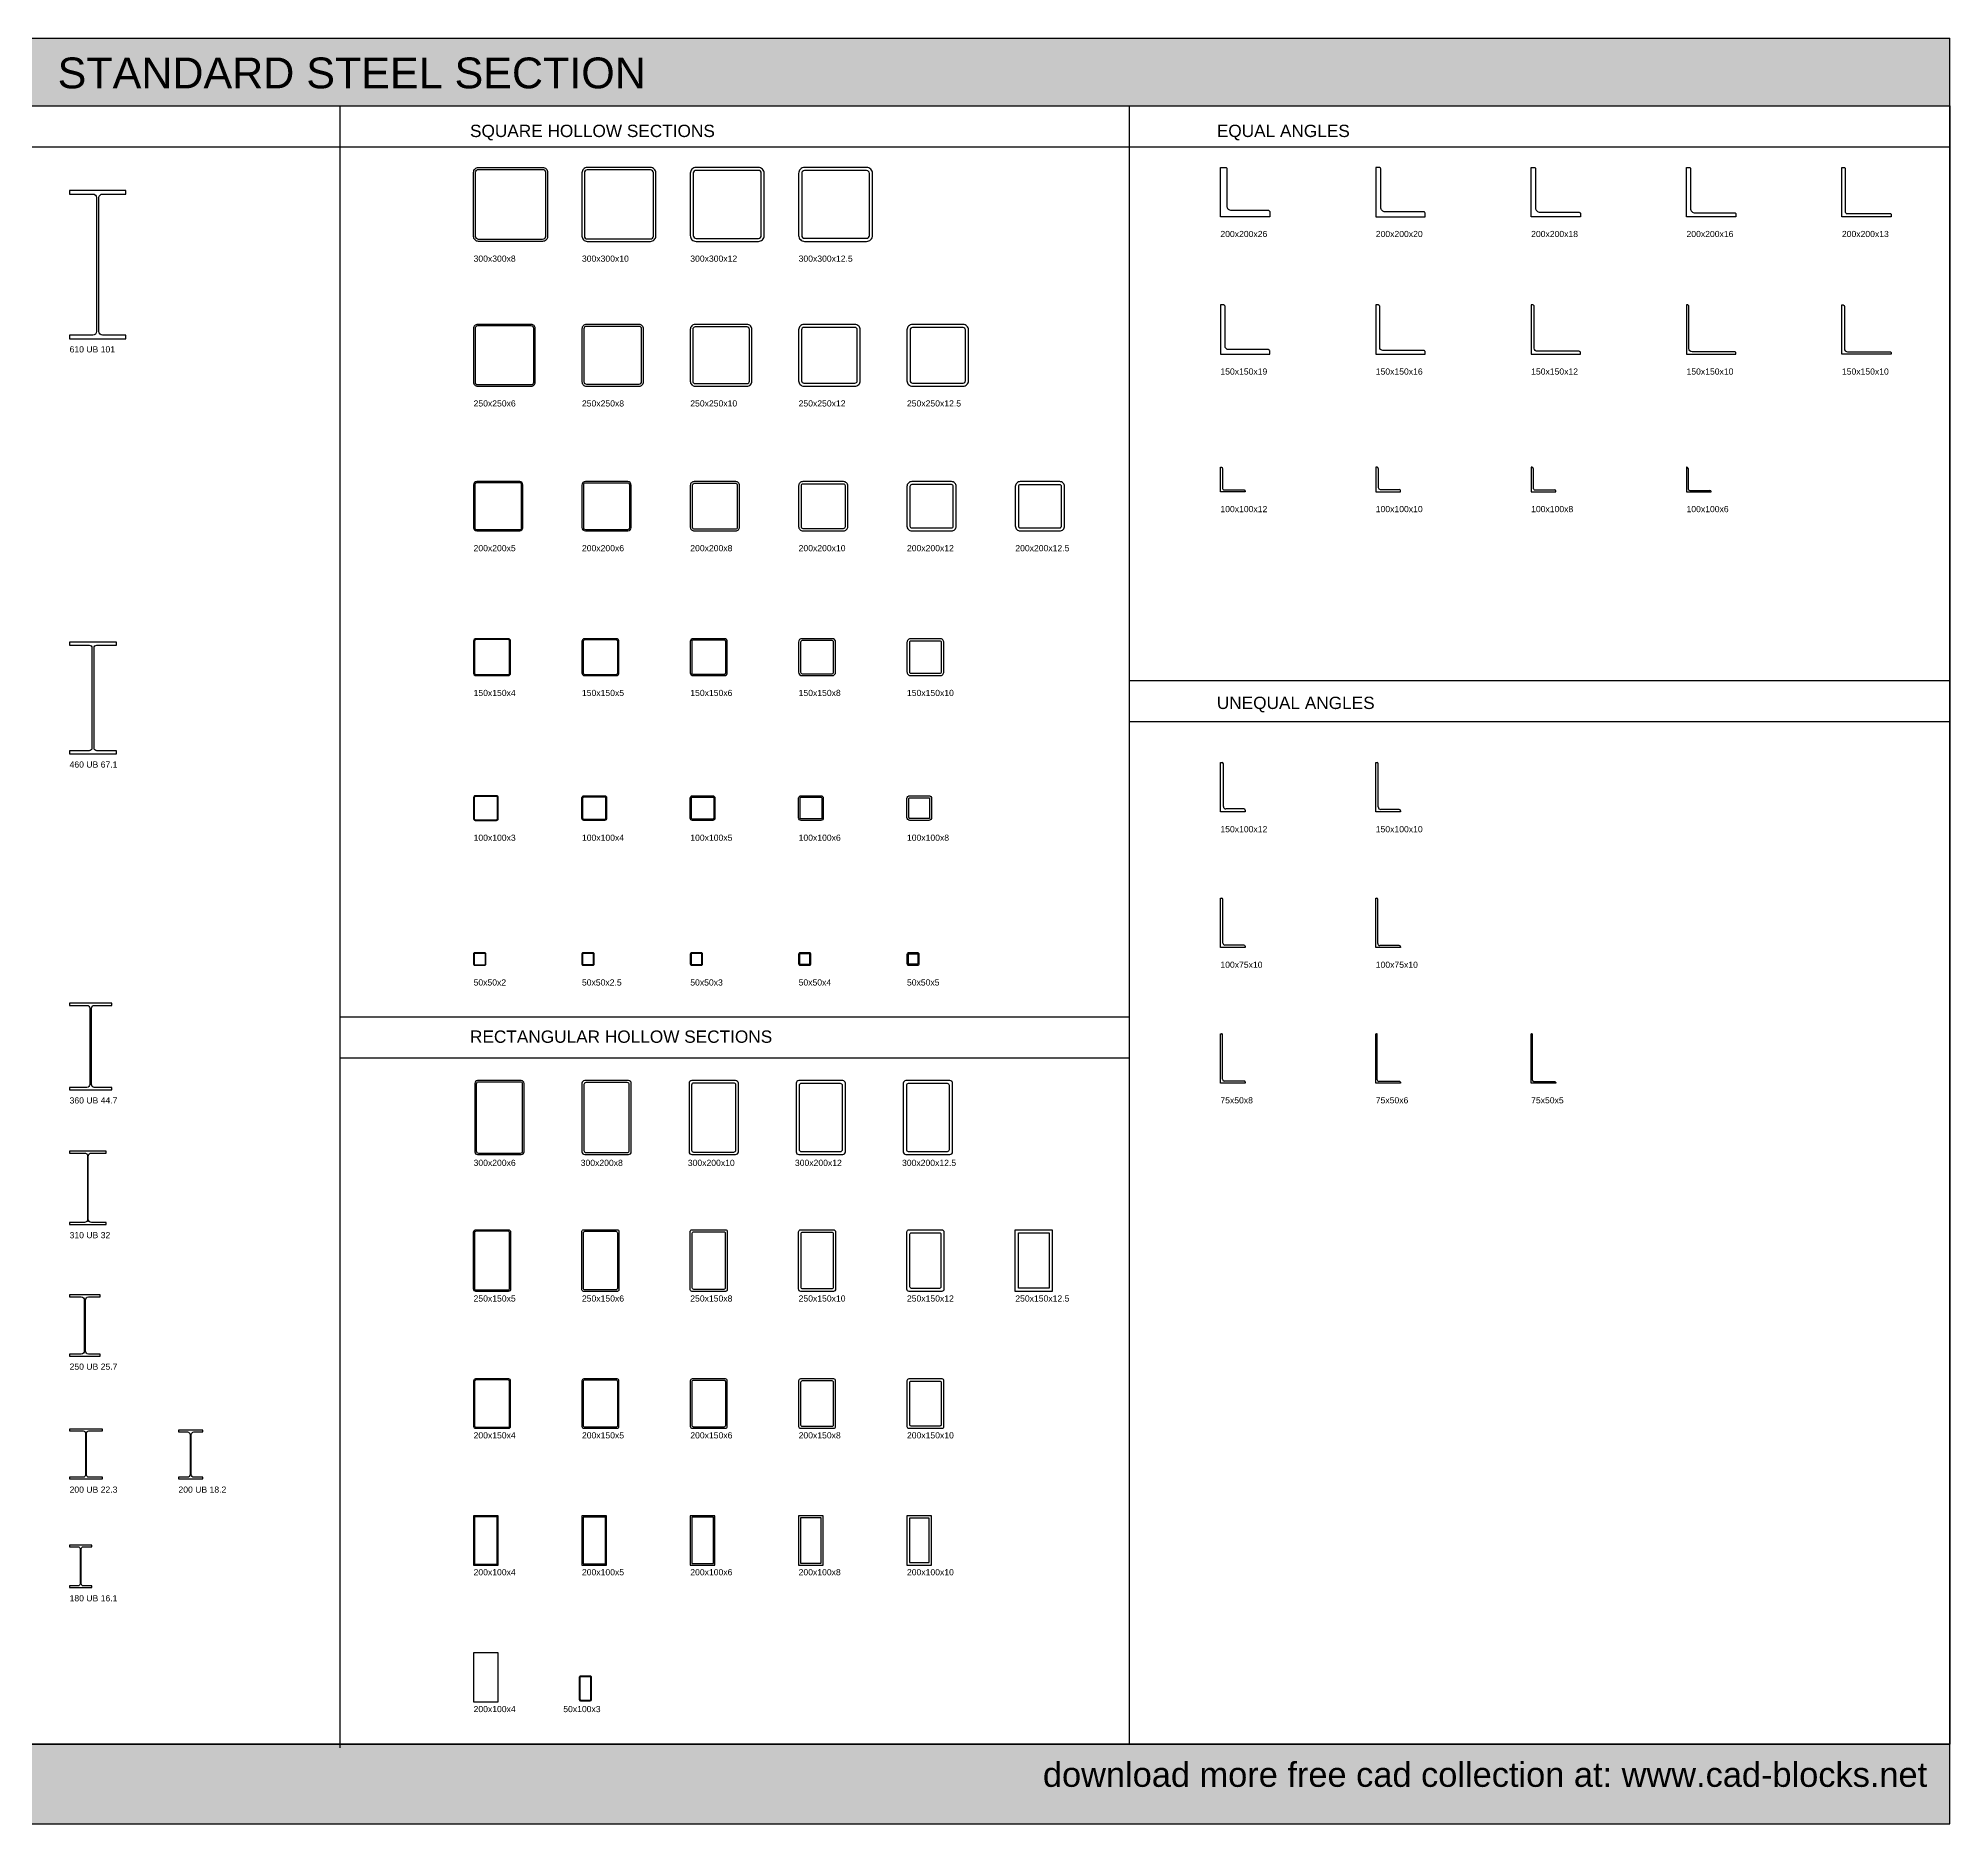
# Model space of a CAD drawing. Header units: millimetres. Extents: x 19846 to 33488, y 10918 to 18163.
# Drawn here: x 25731 to 33488, y 10918 to 18163 of the extents above; entities that cross this region are included whole.
import ezdxf

# ---------------------------------------------------------------- set-up
doc = ezdxf.new("R2010")
doc.units = ezdxf.units.MM
doc.layers.add('www.cad-blocks.net', color=7, linetype='Continuous')
doc.styles.add('ISOCP', font='isocp.shx')
doc.styles.get("Standard").update_dxf_attribs({"font": 'arial.ttf'})

# ---------------------------------------------------------------- blocks, each defined once
blk = doc.blocks.new('FORMAT')
at = {"layer": 'www.cad-blocks.net', "true_color": 0x546d8e}
h = blk.add_hatch(color=155, dxfattribs=at)
h.set_gradient(color1=(68, 68, 68), color2=(84, 109, 142), tint=1)
h.paths.add_polyline_path([(20939.5, 18163), (20939.5, 17888.6), (33487.9, 17888.6), (33487.9, 18163)])
h = blk.add_hatch(color=155, dxfattribs=at)
h.set_gradient(color1=(68, 68, 68), color2=(84, 109, 142), tint=1)
h.paths.add_polyline_path([(20939.5, 11241.5), (20939.5, 10918.4), (33487.9, 10918.4), (33487.9, 11241.5)])
at = {"layer": 'www.cad-blocks.net', "color": 155, "true_color": 0x546d8e}
for p, q in [((20939.5, 18163), (33487.9, 18163)), ((33487.9, 10918.4), (33487.9, 18163)), ((20939.5, 17888.6), (33487.9, 17888.6)), ((20939.5, 17888.6), (33487.9, 17888.6)), ((26955.4, 17888.6), (26955.4, 11226.5)), ((30157.9, 17888.6), (30157.9, 11241.5)), ((33487.9, 17721.6), (20939.5, 17721.6)), ((33487.9, 15556.2), (30157.9, 15556.2)), ((33487.9, 15389.2), (30157.9, 15389.2)), ((26955.4, 14192.3), (30157.9, 14192.3)), ((30157.9, 14025.3), (26955.4, 14025.3)), ((20939.5, 11241.5), (33487.9, 11241.5)), ((20939.5, 11241.5), (33487.9, 11241.5)), ((20939.5, 10918.4), (33487.9, 10918.4))]:
    blk.add_line(p, q, dxfattribs=at)
blk.add_lwpolyline([(20939.5, 17888.6), (33487.9, 17888.6), (33487.9, 11241.5), (20939.5, 11241.5)], close=True, dxfattribs=at)
at = {"layer": 'www.cad-blocks.net', "attachment_point": 1}
for s, width, insert, char_height in [('{\\C255;\\c16777215;STANDARD STEEL SECTION}', 30676.089, (25810.2, 18084.8), 125), ('{\\C255;\\c16777215;download more free cad collection at: www.cad-blocks.net}', 45138.163, (29808.1, 11168.1), 99.816)]:
    blk.add_mtext_dynamic_manual_height_columns(s, width=width, gutter_width=12.5, heights=[0], dxfattribs=dict(at, insert=insert, char_height=char_height))
at = {"layer": 'www.cad-blocks.net', "color": 155, "true_color": 0x546d8e, "char_height": 50, "attachment_point": 1, "style": 'ISOCP'}
for s, insert in [('{\\fArial|b0|i0|c0|p34;SQUARE HOLLOW SECTIONS}', (27483.5, 17812.1)), ('{\\fArial|b0|i0|c0|p34;EQUAL ANGLES}', (30513.8, 17812.1)), ('{\\fArial|b0|i0|c0|p34;UNEQUAL ANGLES}', (30513.8, 15491.4)), ('{\\fArial|b0|i0|c0|p34;RECTANGULAR HOLLOW SECTIONS}', (27483.5, 14137.1))]:
    blk.add_mtext(s, dxfattribs=dict(at, insert=insert))

msp = doc.modelspace()

# ---------------------------------------------------------------- linework, layer by layer
for p, q in [((31163.8, 16422.6), (31158.8, 16422.6)), ((31158.8, 16422.6), (31158.8, 16322.6)), ((31168.8, 16417.6), (31168.8, 16340.6)), ((31792.2, 16422.6), (31789.2, 16422.6)), ((31789.2, 16422.6), (31789.2, 16322.6)), ((31797.2, 16417.6), (31797.2, 16338.6)), ((32420.7, 16422.6), (32419.7, 16422.6)), ((32419.7, 16422.6), (32419.7, 16322.6)), ((32425.7, 16417.6), (32425.7, 16336.6)), ((31158.8, 16322.6), (31258.8, 16322.6)), ((31176.8, 16332.6), (31253.8, 16332.6)), ((31258.8, 16322.6), (31258.8, 16327.6)), ((31789.2, 16322.6), (31889.2, 16322.6)), ((31805.2, 16330.6), (31884.2, 16330.6)), ((31889.2, 16322.6), (31889.2, 16325.6)), ((32419.7, 16322.6), (32519.7, 16322.6)), ((32433.7, 16328.6), (32514.7, 16328.6)), ((32519.7, 16322.6), (32519.7, 16323.6)), ((30528.3, 15023.9), (30528.3, 15223.9)), ((30528.3, 15223.9), (30535.3, 15223.9)), ((30540.3, 15045.9), (30540.3, 15218.9)), ((31158.8, 15023.9), (31158.8, 15223.9)), ((31158.8, 15223.9), (31163.8, 15223.9)), ((31168.8, 15043.9), (31168.8, 15218.9)), ((30628.3, 15023.9), (30528.3, 15023.9)), ((30623.3, 15035.9), (30550.3, 15035.9)), ((30628.3, 15030.9), (30628.3, 15023.9)), ((31258.8, 15023.9), (31158.8, 15023.9)), ((31253.8, 15033.9), (31178.8, 15033.9)), ((31258.8, 15028.9), (31258.8, 15023.9)), ((30528.3, 14473.9), (30528.3, 14673.9)), ((30528.3, 14673.9), (30533.3, 14673.9)), ((30538.3, 14491.9), (30538.3, 14668.9)), ((31158.8, 14473.9), (31158.8, 14673.9)), ((31158.8, 14673.9), (31161.8, 14673.9)), ((31166.8, 14489.9), (31166.8, 14668.9)), ((30628.3, 14473.9), (30528.3, 14473.9)), ((30623.3, 14483.9), (30546.3, 14483.9)), ((30628.3, 14478.9), (30628.3, 14473.9)), ((31258.8, 14473.9), (31158.8, 14473.9)), ((31253.8, 14481.9), (31174.8, 14481.9)), ((31258.8, 14476.9), (31258.8, 14473.9)), ((30528.3, 13923.9), (30528.3, 14123.9)), ((30528.3, 14123.9), (30533.3, 14123.9)), ((30536.3, 13938.9), (30536.3, 14120.9)), ((31158.8, 13923.9), (31158.8, 14123.9)), ((31158.8, 14123.9), (31161.8, 14123.9)), ((31164.8, 13936.9), (31164.8, 14120.9)), ((31789.2, 13923.9), (31789.2, 14123.9)), ((31789.2, 14123.9), (31791.2, 14123.9)), ((31794.2, 13935.9), (31794.2, 14120.9)), ((30628.3, 13923.9), (30528.3, 13923.9)), ((30625.3, 13931.9), (30543.3, 13931.9)), ((30628.3, 13928.9), (30628.3, 13923.9)), ((31258.8, 13923.9), (31158.8, 13923.9)), ((31255.8, 13929.9), (31171.8, 13929.9)), ((31258.8, 13926.9), (31258.8, 13923.9)), ((31889.2, 13923.9), (31789.2, 13923.9)), ((31886.2, 13928.9), (31801.2, 13928.9)), ((31889.2, 13925.9), (31889.2, 13923.9))]:
    msp.add_line(p, q)
for points in [[(27517.8, 17638.8), (27778.2, 17638.8, -0.414214), (27798, 17619), (27798, 17358.6, -0.414214), (27778.2, 17338.8), (27517.8, 17338.8, -0.414214), (27498, 17358.6), (27498, 17619, -0.414214)], [(27517.8, 17630.8), (27778.2, 17630.8, -0.414214), (27790, 17619), (27790, 17358.6, -0.414214), (27778.2, 17346.8), (27517.8, 17346.8, -0.414214), (27506, 17358.6), (27506, 17619, -0.414214)], [(27959.4, 17338.8), (28216, 17338.8, 0.414214), (28237.7, 17360.5), (28237.7, 17617.1, 0.414214), (28216, 17638.8), (27959.4, 17638.8, 0.414214), (27937.7, 17617.1), (27937.7, 17360.5, 0.414214)], [(27959.4, 17348.8), (28216, 17348.8, 0.414214), (28227.7, 17360.5), (28227.7, 17617.1, 0.414214), (28216, 17628.8), (27959.4, 17628.8, 0.414214), (27947.7, 17617.1), (27947.7, 17360.5, 0.414214)], [(28400.9, 17338.8), (28653.7, 17338.8, 0.414214), (28677.3, 17362.4), (28677.3, 17615.2, 0.414214), (28653.7, 17638.8), (28400.9, 17638.8, 0.414214), (28377.3, 17615.2), (28377.3, 17362.4, 0.414214)], [(28400.9, 17350.8), (28653.7, 17350.8, 0.414214), (28665.3, 17362.4), (28665.3, 17615.2, 0.414214), (28653.7, 17626.8), (28400.9, 17626.8, 0.414214), (28389.3, 17615.2), (28389.3, 17362.4, 0.414214)], [(28841, 17338.8), (29092.8, 17338.8, 0.414214), (29116.9, 17362.9), (29116.9, 17614.7, 0.414214), (29092.8, 17638.8), (28841, 17638.8, 0.414214), (28816.9, 17614.7), (28816.9, 17362.9, 0.414214)], [(28841, 17351.3), (29092.8, 17351.3, 0.414214), (29104.4, 17362.9), (29104.4, 17614.7, 0.414214), (29092.8, 17626.3), (28841, 17626.3, 0.414214), (28829.4, 17614.7), (28829.4, 17362.9, 0.414214)], [(31358.8, 17453.8, 0.414214), (31353.8, 17458.8), (31196.8, 17458.8, -0.414214), (31178.8, 17476.8), (31178.8, 17633.8, 0.414214), (31173.8, 17638.8), (31158.8, 17638.8), (31158.8, 17438.8), (31358.8, 17438.8)], [(31825.2, 17456.8), (31984.2, 17456.8, -0.414214), (31989.2, 17451.8), (31989.2, 17438.8), (31789.2, 17438.8), (31789.2, 17638.8), (31802.2, 17638.8, -0.414214), (31807.2, 17633.8), (31807.2, 17474.8, 0.414214)], [(32619.7, 17449.8), (32619.7, 17438.8), (32419.7, 17438.8), (32419.7, 17638.8), (32430.7, 17638.8, -0.414214), (32435.7, 17633.8), (32435.7, 17472.8, 0.414214), (32453.7, 17454.8), (32614.7, 17454.8, -0.414214)], [(33245.2, 17451.8, -0.414214), (33250.2, 17446.8), (33250.2, 17438.8), (33050.2, 17438.8), (33050.2, 17638.8), (33058.2, 17638.8, -0.414214), (33063.2, 17633.8), (33063.2, 17459.8, 0.414214), (33071.2, 17451.8)], [(30728.3, 16894.7, 0.414214), (30723.3, 16899.7), (30560.3, 16899.7, -0.414214), (30547.3, 16912.7), (30547.3, 17075.7, 0.414214), (30542.3, 17080.7), (30528.3, 17080.7), (30528.3, 16880.7), (30728.3, 16880.7)], [(31358.8, 16891.7, 0.414214), (31353.8, 16896.7), (31187.8, 16896.7, -0.414214), (31174.8, 16909.7), (31174.8, 17075.7, 0.414214), (31169.8, 17080.7), (31158.8, 17080.7), (31158.8, 16880.7), (31358.8, 16880.7)], [(31989.2, 16887.7, 0.414214), (31984.2, 16892.7), (31814.2, 16892.7, -0.414214), (31801.2, 16905.7), (31801.2, 17075.7, 0.414214), (31796.2, 17080.7), (31789.2, 17080.7), (31789.2, 16880.7), (31989.2, 16880.7)], [(32419.7, 17080.7), (32419.7, 16880.7), (32619.7, 16880.7), (32619.7, 16885.7, 0.414214), (32614.7, 16890.7), (32442.7, 16890.7, -0.414214), (32429.7, 16903.7), (32429.7, 17075.7, 0.414214), (32424.7, 17080.7)], [(33250.2, 16885.7), (33250.2, 16880.7), (33050.2, 16880.7), (33050.2, 17080.7), (33055.2, 17080.7, -0.414214), (33060.2, 17075.7), (33060.2, 16903.7, 0.414214), (33073.2, 16890.7), (33245.2, 16890.7, -0.414214)], [(27513.9, 16751.5), (27732.1, 16751.5, 0.414214), (27748, 16767.4), (27748, 16985.6, 0.414214), (27732.1, 17001.5), (27513.9, 17001.5, 0.414214), (27498, 16985.6), (27498, 16767.4, 0.414214)], [(27513.9, 16757.5), (27732.1, 16757.5, 0.414214), (27742, 16767.4), (27742, 16985.6, 0.414214), (27732.1, 16995.5), (27513.9, 16995.5, 0.414214), (27504, 16985.6), (27504, 16767.4, 0.414214)], [(27955.5, 16751.5), (28169.9, 16751.5, 0.414214), (28187.7, 16769.3), (28187.7, 16983.7, 0.414214), (28169.9, 17001.5), (27955.5, 17001.5, 0.414214), (27937.7, 16983.7), (27937.7, 16769.3, 0.414214)], [(27955.5, 16759.5), (28169.9, 16759.5, 0.414214), (28179.7, 16769.3), (28179.7, 16983.7, 0.414214), (28169.9, 16993.5), (27955.5, 16993.5, 0.414214), (27945.7, 16983.7), (27945.7, 16769.3, 0.414214)], [(28397, 16751.5), (28607.6, 16751.5, 0.414214), (28627.3, 16771.2), (28627.3, 16981.8, 0.414214), (28607.6, 17001.5), (28397, 17001.5, 0.414214), (28377.3, 16981.8), (28377.3, 16771.2, 0.414214)], [(28397, 16761.5), (28607.6, 16761.5, 0.414214), (28617.3, 16771.2), (28617.3, 16981.8, 0.414214), (28607.6, 16991.5), (28397, 16991.5, 0.414214), (28387.3, 16981.8), (28387.3, 16771.2, 0.414214)], [(28838.5, 16751.5), (29045.4, 16751.5, 0.414214), (29066.9, 16773), (29066.9, 16979.9, 0.414214), (29045.4, 17001.5), (28838.5, 17001.5, 0.414214), (28816.9, 16979.9), (28816.9, 16773, 0.414214)], [(28838.5, 16763.5), (29045.4, 16763.5, 0.414214), (29054.9, 16773), (29054.9, 16979.9, 0.414214), (29045.4, 16989.5), (28838.5, 16989.5, 0.414214), (28828.9, 16979.9), (28828.9, 16773, 0.414214)], [(29278.6, 16751.5), (29484.5, 16751.5, 0.414214), (29506.5, 16773.5), (29506.5, 16979.5, 0.414214), (29484.5, 17001.5), (29278.6, 17001.5, 0.414214), (29256.5, 16979.5), (29256.5, 16773.5, 0.414214)], [(29278.6, 16764), (29484.5, 16764, 0.414214), (29494, 16773.5), (29494, 16979.5, 0.414214), (29484.5, 16989), (29278.6, 16989, 0.414214), (29269, 16979.5), (29269, 16773.5, 0.414214)], [(30528.3, 16422.6), (30531.3, 16422.6, -0.414214), (30536.3, 16417.6), (30536.3, 16338.6, 0.414214), (30544.3, 16330.6), (30623.3, 16330.6, -0.414214), (30628.3, 16325.6), (30628.3, 16322.6), (30528.3, 16322.6)], [(27511, 16164.1), (27685.1, 16164.1, 0.414214), (27698, 16177.1), (27698, 16351.2, 0.414214), (27685.1, 16364.1), (27511, 16364.1, 0.414214), (27498, 16351.2), (27498, 16177.1, 0.414214)], [(27511, 16169.1), (27685.1, 16169.1, 0.414214), (27693, 16177.1), (27693, 16351.2, 0.414214), (27685.1, 16359.1), (27511, 16359.1, 0.414214), (27503, 16351.2), (27503, 16177.1, 0.414214)], [(27951.5, 16164.1), (28123.8, 16164.1, 0.414214), (28137.7, 16178), (28137.7, 16350.2, 0.414214), (28123.8, 16364.1), (27951.5, 16364.1, 0.414214), (27937.7, 16350.2), (27937.7, 16178, 0.414214)], [(27951.5, 16170.1), (28123.8, 16170.1, 0.414214), (28131.7, 16178), (28131.7, 16350.2, 0.414214), (28123.8, 16358.1), (27951.5, 16358.1, 0.414214), (27943.7, 16350.2), (27943.7, 16178, 0.414214)], [(28393, 16164.1), (28561.5, 16164.1, 0.414214), (28577.3, 16179.9), (28577.3, 16348.4, 0.414214), (28561.5, 16364.1), (28393, 16364.1, 0.414214), (28377.3, 16348.4), (28377.3, 16179.9, 0.414214)], [(28393, 16172.1), (28561.5, 16172.1, 0.414214), (28569.3, 16179.9), (28569.3, 16348.4, 0.414214), (28561.5, 16356.1), (28393, 16356.1, 0.414214), (28385.3, 16348.4), (28385.3, 16179.9, 0.414214)], [(28834.6, 16164.1), (28999.3, 16164.1, 0.414214), (29016.9, 16181.8), (29016.9, 16346.5, 0.414214), (28999.3, 16364.1), (28834.6, 16364.1, 0.414214), (28816.9, 16346.5), (28816.9, 16181.8, 0.414214)], [(28834.6, 16174.1), (28999.3, 16174.1, 0.414214), (29006.9, 16181.8), (29006.9, 16346.5, 0.414214), (28999.3, 16354.1), (28834.6, 16354.1, 0.414214), (28826.9, 16346.5), (28826.9, 16181.8, 0.414214)], [(29276, 16164.1), (29437, 16164.1, 0.414214), (29456.5, 16183.6), (29456.5, 16344.6, 0.414214), (29437, 16364.1), (29276, 16364.1, 0.414214), (29256.5, 16344.6), (29256.5, 16183.6, 0.414214)], [(29276, 16176.1), (29437, 16176.1, 0.414214), (29444.5, 16183.6), (29444.5, 16344.6, 0.414214), (29437, 16352.1), (29276, 16352.1, 0.414214), (29268.5, 16344.6), (29268.5, 16183.6, 0.414214)], [(29716.1, 16164.1), (29876.2, 16164.1, 0.414214), (29896.2, 16184.1), (29896.2, 16344.2, 0.414214), (29876.2, 16364.1), (29716.1, 16364.1, 0.414214), (29696.2, 16344.2), (29696.2, 16184.1, 0.414214)], [(29716.1, 16176.6), (29876.2, 16176.6, 0.414214), (29883.7, 16184.1), (29883.7, 16344.2, 0.414214), (29876.2, 16351.6), (29716.1, 16351.6, 0.414214), (29708.7, 16344.2), (29708.7, 16184.1, 0.414214)], [(27508, 15576.8), (27638.1, 15576.8, 0.414214), (27648, 15586.7), (27648, 15716.8, 0.414214), (27638.1, 15726.8), (27508, 15726.8, 0.414214), (27498, 15716.8), (27498, 15586.7, 0.414214)], [(27508, 15580.8), (27638.1, 15580.8, 0.414214), (27644, 15586.7), (27644, 15716.8, 0.414214), (27638.1, 15722.8), (27508, 15722.8, 0.414214), (27502, 15716.8), (27502, 15586.7, 0.414214)], [(27948.5, 15576.8), (28076.8, 15576.8, 0.414214), (28087.7, 15587.7), (28087.7, 15715.9, 0.414214), (28076.8, 15726.8), (27948.5, 15726.8, 0.414214), (27937.7, 15715.9), (27937.7, 15587.7, 0.414214)], [(27948.5, 15581.8), (28076.8, 15581.8, 0.414214), (28082.7, 15587.7), (28082.7, 15715.9, 0.414214), (28076.8, 15721.8), (27948.5, 15721.8, 0.414214), (27942.7, 15715.9), (27942.7, 15587.7, 0.414214)], [(28389.1, 15576.8), (28515.4, 15576.8, 0.414214), (28527.3, 15588.6), (28527.3, 15714.9, 0.414214), (28515.4, 15726.8), (28389.1, 15726.8, 0.414214), (28377.3, 15714.9), (28377.3, 15588.6, 0.414214)], [(28389.1, 15582.8), (28515.4, 15582.8, 0.414214), (28521.3, 15588.6), (28521.3, 15714.9, 0.414214), (28515.4, 15720.8), (28389.1, 15720.8, 0.414214), (28383.3, 15714.9), (28383.3, 15588.6, 0.414214)], [(28830.6, 15576.8), (28953.2, 15576.8, 0.414214), (28966.9, 15590.5), (28966.9, 15713.1, 0.414214), (28953.2, 15726.8), (28830.6, 15726.8, 0.414214), (28816.9, 15713.1), (28816.9, 15590.5, 0.414214)], [(28830.6, 15584.8), (28953.2, 15584.8, 0.414214), (28958.9, 15590.5), (28958.9, 15713.1, 0.414214), (28953.2, 15718.8), (28830.6, 15718.8, 0.414214), (28824.9, 15713.1), (28824.9, 15590.5, 0.414214)], [(29272.2, 15576.8), (29390.9, 15576.8, 0.414214), (29406.5, 15592.4), (29406.5, 15711.2, 0.414214), (29390.9, 15726.8), (29272.2, 15726.8, 0.414214), (29256.5, 15711.2), (29256.5, 15592.4, 0.414214)], [(29272.2, 15586.8), (29390.9, 15586.8, 0.414214), (29396.5, 15592.4), (29396.5, 15711.2, 0.414214), (29390.9, 15716.8), (29272.2, 15716.8, 0.414214), (29266.5, 15711.2), (29266.5, 15592.4, 0.414214)], [(27505, 14989.4), (27591.1, 14989.4, 0.414214), (27598, 14996.4), (27598, 15082.5, 0.414214), (27591.1, 15089.4), (27505, 15089.4, 0.414214), (27498, 15082.5), (27498, 14996.4, 0.414214)], [(27505, 14992.4), (27591.1, 14992.4, 0.414214), (27595, 14996.4), (27595, 15082.5, 0.414214), (27591.1, 15086.4), (27505, 15086.4, 0.414214), (27501, 15082.5), (27501, 14996.4, 0.414214)], [(28029.8, 14989.4), (27945.5, 14989.4, -0.414214), (27937.7, 14997.3), (27937.7, 15081.5, -0.414214), (27945.5, 15089.4), (28029.8, 15089.4, -0.414214), (28037.7, 15081.5), (28037.7, 14997.3, -0.414214)], [(28029.8, 14993.4), (27945.5, 14993.4, -0.414214), (27941.7, 14997.3), (27941.7, 15081.5, -0.414214), (27945.5, 15085.4), (28029.8, 15085.4, -0.414214), (28033.7, 15081.5), (28033.7, 14997.3, -0.414214)], [(28468.4, 14989.4), (28386.1, 14989.4, -0.414214), (28377.3, 14998.3), (28377.3, 15080.6, -0.414214), (28386.1, 15089.4), (28468.4, 15089.4, -0.414214), (28477.3, 15080.6), (28477.3, 14998.3, -0.414214)], [(28468.4, 14994.4), (28386.1, 14994.4, -0.414214), (28382.3, 14998.3), (28382.3, 15080.6, -0.414214), (28386.1, 15084.4), (28468.4, 15084.4, -0.414214), (28472.3, 15080.6), (28472.3, 14998.3, -0.414214)], [(28907.1, 14989.4), (28826.7, 14989.4, -0.414214), (28816.9, 14999.2), (28816.9, 15079.6, -0.414214), (28826.7, 15089.4), (28907.1, 15089.4, -0.414214), (28916.9, 15079.6), (28916.9, 14999.2, -0.414214)], [(28907.1, 14995.4), (28826.7, 14995.4, -0.414214), (28822.9, 14999.2), (28822.9, 15079.6, -0.414214), (28826.7, 15083.4), (28907.1, 15083.4, -0.414214), (28910.9, 15079.6), (28910.9, 14999.2, -0.414214)], [(29344.9, 14989.4), (29268.2, 14989.4, -0.414214), (29256.5, 15001.1), (29256.5, 15077.7, -0.414214), (29268.2, 15089.4), (29344.9, 15089.4, -0.414214), (29356.5, 15077.7), (29356.5, 15001.1, -0.414214)], [(29344.9, 14997.4), (29268.2, 14997.4, -0.414214), (29264.5, 15001.1), (29264.5, 15077.7, -0.414214), (29268.2, 15081.4), (29344.9, 15081.4, -0.414214), (29348.5, 15077.7), (29348.5, 15001.1, -0.414214)], [(27502, 14402.1), (27544.1, 14402.1, 0.414214), (27548, 14406), (27548, 14448.1, 0.414214), (27544.1, 14452.1), (27502, 14452.1, 0.414214), (27498, 14448.1), (27498, 14406, 0.414214)], [(27502, 14404.1), (27544.1, 14404.1, 0.414214), (27546, 14406), (27546, 14448.1, 0.414214), (27544.1, 14450.1), (27502, 14450.1, 0.414214), (27500, 14448.1), (27500, 14406, 0.414214)], [(27942.1, 14402.1), (27983.2, 14402.1, 0.414214), (27987.7, 14406.5), (27987.7, 14447.6, 0.414214), (27983.2, 14452.1), (27942.1, 14452.1, 0.414214), (27937.7, 14447.6), (27937.7, 14406.5, 0.414214)], [(27942.1, 14404.6), (27983.2, 14404.6, 0.414214), (27985.2, 14406.5), (27985.2, 14447.6, 0.414214), (27983.2, 14449.6), (27942.1, 14449.6, 0.414214), (27940.2, 14447.6), (27940.2, 14406.5, 0.414214)], [(28382.2, 14402.1), (28422.4, 14402.1, 0.414214), (28427.3, 14407), (28427.3, 14447.2, 0.414214), (28422.4, 14452.1), (28382.2, 14452.1, 0.414214), (28377.3, 14447.2), (28377.3, 14407, 0.414214)], [(28382.2, 14405.1), (28422.4, 14405.1, 0.414214), (28424.3, 14407), (28424.3, 14447.2, 0.414214), (28422.4, 14449.1), (28382.2, 14449.1, 0.414214), (28380.3, 14447.2), (28380.3, 14407, 0.414214)], [(28822.8, 14402.1), (28861.1, 14402.1, 0.414214), (28866.9, 14407.9), (28866.9, 14446.2, 0.414214), (28861.1, 14452.1), (28822.8, 14452.1, 0.414214), (28816.9, 14446.2), (28816.9, 14407.9, 0.414214)], [(28822.8, 14406.1), (28861.1, 14406.1, 0.414214), (28862.9, 14407.9), (28862.9, 14446.2, 0.414214), (28861.1, 14448.1), (28822.8, 14448.1, 0.414214), (28820.9, 14446.2), (28820.9, 14407.9, 0.414214)], [(29263.3, 14402.1), (29299.7, 14402.1, 0.414214), (29306.5, 14408.9), (29306.5, 14445.3, 0.414214), (29299.7, 14452.1), (29263.3, 14452.1, 0.414214), (29256.5, 14445.3), (29256.5, 14408.9, 0.414214)], [(29263.3, 14407.1), (29299.7, 14407.1, 0.414214), (29301.5, 14408.9), (29301.5, 14445.3, 0.414214), (29299.7, 14447.1), (29263.3, 14447.1, 0.414214), (29261.5, 14445.3), (29261.5, 14408.9, 0.414214)], [(27514.3, 13633.9), (27691.7, 13633.9, 0.414214), (27703, 13645.2), (27703, 13922.6, 0.414214), (27691.7, 13933.9), (27514.3, 13933.9, 0.414214), (27503, 13922.6), (27503, 13645.2, 0.414214)], [(27517.3, 13639.9), (27688.7, 13639.9, 0.414214), (27697, 13648.2), (27697, 13919.6, 0.414214), (27688.7, 13927.9), (27517.3, 13927.9, 0.414214), (27509, 13919.6), (27509, 13648.2, 0.414214)], [(27948.9, 13633.9), (28126.5, 13633.9, 0.414214), (28137.7, 13645.1), (28137.7, 13922.7, 0.414214), (28126.5, 13933.9), (27948.9, 13933.9, 0.414214), (27937.7, 13922.7), (27937.7, 13645.1, 0.414214)], [(27953.8, 13641.9), (28121.5, 13641.9, 0.414214), (28129.7, 13650.1), (28129.7, 13917.7, 0.414214), (28121.5, 13925.9), (27953.8, 13925.9, 0.414214), (27945.7, 13917.7), (27945.7, 13650.1, 0.414214)], [(28383.4, 13633.9), (28561.2, 13633.9, 0.414214), (28572.3, 13645), (28572.3, 13922.8, 0.414214), (28561.2, 13933.9), (28383.4, 13933.9, 0.414214), (28372.3, 13922.8), (28372.3, 13645, 0.414214)], [(28390.4, 13643.9), (28554.2, 13643.9, 0.414214), (28562.3, 13652), (28562.3, 13915.8, 0.414214), (28554.2, 13923.9), (28390.4, 13923.9, 0.414214), (28382.3, 13915.8), (28382.3, 13652, 0.414214)], [(28817.8, 13633.9), (28996, 13633.9, 0.414214), (29006.9, 13644.8), (29006.9, 13923, 0.414214), (28996, 13933.9), (28817.8, 13933.9, 0.414214), (28806.9, 13923), (28806.9, 13644.8, 0.414214)], [(28826.9, 13645.9), (28987, 13645.9, 0.414214), (28994.9, 13653.9), (28994.9, 13914, 0.414214), (28987, 13921.9), (28826.9, 13921.9, 0.414214), (28818.9, 13914), (28818.9, 13653.9, 0.414214)], [(29252.3, 13633.9), (29430.7, 13633.9, 0.414214), (29441.5, 13644.7), (29441.5, 13923.1, 0.414214), (29430.7, 13933.9), (29252.3, 13933.9, 0.414214), (29241.5, 13923.1), (29241.5, 13644.7, 0.414214)], [(29262, 13646.4), (29421.1, 13646.4, 0.414214), (29429, 13654.4), (29429, 13913.5, 0.414214), (29421.1, 13921.4), (29262, 13921.4, 0.414214), (29254, 13913.5), (29254, 13654.4, 0.414214)], [(27507.3, 13328.6), (27638.7, 13328.6, -0.414214), (27648, 13319.3), (27648, 13087.9, -0.414214), (27638.7, 13078.6), (27507.3, 13078.6, -0.414214), (27498, 13087.9), (27498, 13319.3, -0.414214)], [(27509.3, 13323.6), (27636.8, 13323.6, -0.414214), (27643, 13317.3), (27643, 13089.9, -0.414214), (27636.8, 13083.6), (27509.3, 13083.6, -0.414214), (27503, 13089.9), (27503, 13317.3, -0.414214)], [(27943.9, 13328.6), (28081.4, 13328.6, -0.414214), (28087.7, 13322.3), (28087.7, 13084.9, -0.414214), (28081.4, 13078.6), (27943.9, 13078.6, -0.414214), (27937.7, 13084.9), (27937.7, 13322.3, -0.414214)], [(27949.9, 13322.6), (28075.4, 13322.6, -0.414214), (28081.7, 13316.4), (28081.7, 13090.8, -0.414214), (28075.4, 13084.6), (27949.9, 13084.6, -0.414214), (27943.7, 13090.8), (27943.7, 13316.4, -0.414214)], [(28383.6, 13328.6), (28521, 13328.6, -0.414214), (28527.3, 13322.3), (28527.3, 13084.9, -0.414214), (28521, 13078.6), (28383.6, 13078.6, -0.414214), (28377.3, 13084.9), (28377.3, 13322.3, -0.414214)], [(28391.4, 13320.6), (28513.2, 13320.6, -0.414214), (28519.3, 13314.5), (28519.3, 13092.7, -0.414214), (28513.2, 13086.6), (28391.4, 13086.6, -0.414214), (28385.3, 13092.7), (28385.3, 13314.5, -0.414214)], [(28825.9, 13328.6), (28958, 13328.6, -0.414214), (28966.9, 13319.6), (28966.9, 13087.6, -0.414214), (28958, 13078.6), (28825.9, 13078.6, -0.414214), (28816.9, 13087.6), (28816.9, 13319.6, -0.414214)], [(28832.9, 13318.6), (28950.9, 13318.6, -0.414214), (28956.9, 13312.6), (28956.9, 13094.6, -0.414214), (28950.9, 13088.6), (28832.9, 13088.6, -0.414214), (28826.9, 13094.6), (28826.9, 13312.6, -0.414214)], [(29265.3, 13328.6), (29397.8, 13328.6, -0.414214), (29406.5, 13319.8), (29406.5, 13087.4, -0.414214), (29397.8, 13078.6), (29265.3, 13078.6, -0.414214), (29256.5, 13087.4), (29256.5, 13319.8, -0.414214)], [(29274.4, 13316.6), (29388.6, 13316.6, -0.414214), (29394.5, 13310.7), (29394.5, 13096.5, -0.414214), (29388.6, 13090.6), (29274.4, 13090.6, -0.414214), (29268.5, 13096.5), (29268.5, 13310.7, -0.414214)], [(27505.7, 12523.3), (27640.4, 12523.3, 0.414214), (27648, 12531), (27648, 12715.6, 0.414214), (27640.4, 12723.3), (27505.7, 12723.3, 0.414214), (27498, 12715.6), (27498, 12531, 0.414214)], [(27945.3, 12523.3), (28080, 12523.3, 0.414214), (28087.7, 12530.9), (28087.7, 12715.7, 0.414214), (28080, 12723.3), (27945.3, 12723.3, 0.414214), (27937.7, 12715.7), (27937.7, 12530.9, 0.414214)], [(28384.8, 12523.3), (28519.7, 12523.3, 0.414214), (28527.3, 12530.8), (28527.3, 12715.7, 0.414214), (28519.7, 12723.3), (28384.8, 12723.3, 0.414214), (28377.3, 12715.7), (28377.3, 12530.8, 0.414214)], [(28824.3, 12523.3), (28959.5, 12523.3, 0.414214), (28966.9, 12530.7), (28966.9, 12715.9, 0.414214), (28959.5, 12723.3), (28824.3, 12723.3, 0.414214), (28816.9, 12715.9), (28816.9, 12530.7, 0.414214)], [(29263.9, 12523.3), (29399.2, 12523.3, 0.414214), (29406.5, 12530.6), (29406.5, 12716, 0.414214), (29399.2, 12723.3), (29263.9, 12723.3, 0.414214), (29256.5, 12716), (29256.5, 12530.6, 0.414214)], [(27508.2, 12527.3), (27637.9, 12527.3, 0.414214), (27644, 12533.4), (27644, 12713.1, 0.414214), (27637.9, 12719.3), (27508.2, 12719.3, 0.414214), (27502, 12713.1), (27502, 12533.4, 0.414214)], [(27948.8, 12528.3), (28076.5, 12528.3, 0.414214), (28082.7, 12534.4), (28082.7, 12712.2, 0.414214), (28076.5, 12718.3), (27948.8, 12718.3, 0.414214), (27942.7, 12712.2), (27942.7, 12534.4, 0.414214)], [(28389.3, 12529.3), (28515.2, 12529.3, 0.414214), (28521.3, 12535.3), (28521.3, 12711.2, 0.414214), (28515.2, 12717.3), (28389.3, 12717.3, 0.414214), (28383.3, 12711.2), (28383.3, 12535.3, 0.414214)], [(28830.9, 12531.3), (28953, 12531.3, 0.414214), (28958.9, 12537.2), (28958.9, 12709.3, 0.414214), (28953, 12715.3), (28830.9, 12715.3, 0.414214), (28824.9, 12709.3), (28824.9, 12537.2, 0.414214)], [(29272.4, 12533.3), (29390.7, 12533.3, 0.414214), (29396.5, 12539.1), (29396.5, 12707.4, 0.414214), (29390.7, 12713.3), (29272.4, 12713.3, 0.414214), (29266.5, 12707.4), (29266.5, 12539.1, 0.414214)], [(27971.7, 11517.6), (27931.7, 11517.6, 0.414214), (27926.7, 11512.6), (27926.7, 11422.6, 0.414214), (27931.7, 11417.6), (27971.7, 11417.6, 0.414214), (27976.7, 11422.6), (27976.7, 11512.6, 0.414214)], [(27932.7, 11420.6), (27970.7, 11420.6, 0.414214), (27973.7, 11423.6), (27973.7, 11511.6, 0.414214), (27970.7, 11514.6), (27932.7, 11514.6, 0.414214), (27929.7, 11511.6), (27929.7, 11423.6, 0.414214)]]:
    msp.add_lwpolyline(points, format="xyb", close=True)
for points in [[(30549.3, 17638.8, -0.414214), (30554.3, 17633.8), (30554.3, 17482.8, 0.414214), (30572.3, 17464.8), (30723.3, 17464.8, -0.414214), (30728.3, 17459.8), (30728.3, 17438.8), (30528.3, 17438.8), (30528.3, 17638.8), (30549.3, 17638.8)], [(25978, 17517, -0.414214), (25992, 17531), (26086.7, 17531), (26086.7, 17545.8), (25858.7, 17545.8), (25858.7, 17531), (25953.4, 17531, -0.414214), (25967.4, 17517), (25967.4, 16972.6, -0.414214), (25953.4, 16958.6), (25858.7, 16958.6), (25858.7, 16943.8), (26086.7, 16943.8), (26086.7, 16958.6), (25992, 16958.6, -0.414214), (25978, 16972.6), (25978, 17517)], [(25957.9, 15689.1, -0.414214), (25969.3, 15700.5), (26048.7, 15700.5), (26048.7, 15713.2), (25858.7, 15713.2), (25858.7, 15700.5), (25938, 15700.5, -0.414214), (25949.4, 15689.1), (25949.4, 15283.3, -0.414214), (25938, 15271.9), (25858.7, 15271.9), (25858.7, 15259.2), (26048.7, 15259.2), (26048.7, 15271.9), (25969.3, 15271.9, -0.414214), (25957.9, 15283.3), (25957.9, 15689.1)], [(25947.6, 14227.4, -0.414214), (25959, 14238.8), (26029.7, 14238.8), (26029.7, 14248.5), (25858.7, 14248.5), (25858.7, 14238.8), (25929.3, 14238.8, -0.414214), (25940.7, 14227.4), (25940.7, 13917.6, -0.414214), (25929.3, 13906.2), (25858.7, 13906.2), (25858.7, 13896.5), (26029.7, 13896.5), (26029.7, 13906.2), (25959, 13906.2, -0.414214), (25947.6, 13917.6), (25947.6, 14227.4)], [(25934.4, 13626.8, -0.414214), (25947.4, 13639.8), (26007.7, 13639.8), (26007.7, 13647.8), (25858.7, 13647.8), (25858.7, 13639.8), (25918.9, 13639.8, -0.414214), (25931.9, 13626.8), (25931.9, 13370.8, -0.414214), (25918.9, 13357.8), (25858.7, 13357.8), (25858.7, 13349.8), (26007.7, 13349.8), (26007.7, 13357.8), (25947.4, 13357.8, -0.414214), (25934.4, 13370.8), (25934.4, 13626.8)], [(25923.2, 13044.3, -0.414214), (25935.2, 13056.3), (25982.7, 13056.3), (25982.7, 13064.3), (25858.7, 13064.3), (25858.7, 13056.3), (25906.2, 13056.3, -0.414214), (25918.2, 13044.3), (25918.2, 12836.3, -0.414214), (25906.2, 12824.3), (25858.7, 12824.3), (25858.7, 12816.3), (25982.7, 12816.3), (25982.7, 12824.3), (25935.2, 12824.3, -0.414214), (25923.2, 12836.3), (25923.2, 13044.3)], [(25927.7, 12503.4, -0.414214), (25936.6, 12512.3), (25991.7, 12512.3), (25991.7, 12519.3), (25858.7, 12519.3), (25858.7, 12512.3), (25913.8, 12512.3, -0.414214), (25922.7, 12503.4), (25922.7, 12333.2, -0.414214), (25913.8, 12324.3), (25858.7, 12324.3), (25858.7, 12317.3), (25991.7, 12317.3), (25991.7, 12324.3), (25936.6, 12324.3, -0.414214), (25927.7, 12333.2), (25927.7, 12503.4)], [(26352.3, 12497.3, -0.414214), (26363.3, 12508.3), (26399.5, 12508.3), (26399.5, 12515.3), (26300.5, 12515.3), (26300.5, 12508.3), (26336.8, 12508.3, -0.414214), (26347.8, 12497.3), (26347.8, 12335.3, -0.414214), (26336.8, 12324.3), (26300.5, 12324.3), (26300.5, 12317.3), (26399.5, 12317.3), (26399.5, 12324.3), (26363.3, 12324.3, -0.414214), (26352.3, 12335.3), (26352.3, 12497.3)], [(25905.9, 12033.6, -0.414214), (25914.8, 12042.5), (25948.7, 12042.5), (25948.7, 12049.5), (25858.7, 12049.5), (25858.7, 12042.5), (25892.5, 12042.5, -0.414214), (25901.4, 12033.6), (25901.4, 11892.4, -0.414214), (25892.5, 11883.5), (25858.7, 11883.5), (25858.7, 11876.5), (25948.7, 11876.5), (25948.7, 11883.5), (25914.8, 11883.5, -0.414214), (25905.9, 11892.4), (25905.9, 12033.6)]]:
    msp.add_lwpolyline(points, format="xyb")
for points in [[(25947.6, 14248.5), (25940.7, 14248.5)], [(25940.7, 13896.5), (25947.6, 13896.5)]]:
    msp.add_lwpolyline(points)
for points in [[(29696.2, 13328.6), (29846.2, 13328.6), (29846.2, 13078.6), (29696.2, 13078.6)], [(29708.7, 13316.1), (29833.7, 13316.1), (29833.7, 13091.1), (29708.7, 13091.1)], [(27498, 11968), (27598, 11968), (27598, 12168), (27498, 12168)], [(27502, 11972), (27594, 11972), (27594, 12164), (27502, 12164)], [(27937.7, 11968), (28037.7, 11968), (28037.7, 12168), (27937.7, 12168)], [(27942.7, 11973), (28032.7, 11973), (28032.7, 12163), (27942.7, 12163)], [(28377.3, 11968), (28477.3, 11968), (28477.3, 12168), (28377.3, 12168)], [(28383.3, 11974), (28471.3, 11974), (28471.3, 12162), (28383.3, 12162)], [(28816.9, 11968), (28916.9, 11968), (28916.9, 12168), (28816.9, 12168)], [(28824.9, 11976), (28908.9, 11976), (28908.9, 12160), (28824.9, 12160)], [(29256.5, 11968), (29356.5, 11968), (29356.5, 12168), (29256.5, 12168)], [(29266.5, 11978), (29346.5, 11978), (29346.5, 12158), (29266.5, 12158)], [(27498, 11412.6), (27598, 11412.6), (27598, 11612.6), (27498, 11612.6)]]:
    msp.add_lwpolyline(points, close=True)
for centre, radius, start, end in [((31163.8, 16417.6), 5, 0, 90), ((31792.2, 16417.6), 5, 0, 90), ((32420.7, 16417.6), 5, 0, 90), ((31176.8, 16340.6), 8, 180, 270), ((31253.8, 16327.6), 5, 0, 90), ((31805.2, 16338.6), 8, 180, 270), ((31884.2, 16325.6), 5, 0, 90), ((32433.7, 16336.6), 8, 180, 270), ((32514.7, 16323.6), 5, 0, 90), ((30535.3, 15218.9), 5, 0, 90), ((31163.8, 15218.9), 5, 0, 90), ((30550.3, 15045.9), 10, 180, 270), ((30623.3, 15030.9), 5, 0, 90), ((31178.8, 15043.9), 10, 180, 270), ((31253.8, 15028.9), 5, 0, 90), ((30533.3, 14668.9), 5, 0, 90), ((31161.8, 14668.9), 5, 0, 90), ((30546.3, 14491.9), 8, 180, 270), ((30623.3, 14478.9), 5, 0, 90), ((31174.8, 14489.9), 8, 180, 270), ((31253.8, 14476.9), 5, 0, 90), ((30533.3, 14120.9), 3, 0, 90), ((31161.8, 14120.9), 3, 0, 90), ((31791.2, 14120.9), 3, 0, 90), ((30543.3, 13938.9), 7, 180, 270), ((30625.3, 13928.9), 3, 0, 90), ((31171.8, 13936.9), 7, 180, 270), ((31255.8, 13926.9), 3, 0, 90), ((31801.2, 13935.9), 7, 180, 270), ((31886.2, 13925.9), 3, 0, 90)]:
    msp.add_arc(centre, radius, start, end)

# ---------------------------------------------------------------- block references
msp.add_blockref('FORMAT', (0, 0))

# ---------------------------------------------------------------- texts
at = {"char_height": 25, "attachment_point": 1, "style": 'ISOCP'}
for s, insert in [('{\\fArial|b0|i0|c0|p34;200x200x26}', (30528.3, 17381.3)), ('{\\fArial|b0|i0|c0|p34;200x200x20}', (31158.8, 17381.3)), ('{\\fArial|b0|i0|c0|p34;200x200x18}', (31789.2, 17381.3)), ('{\\fArial|b0|i0|c0|p34;200x200x16}', (32419.7, 17381.3)), ('{\\fArial|b0|i0|c0|p34;200x200x13}', (33050.2, 17381.3)), ('{\\fArial|b0|i0|c0|p34;300x300x8}', (27498, 17281.3)), ('{\\fArial|b0|i0|c0|p34;300x300x10}', (27937.7, 17281.3)), ('{\\fArial|b0|i0|c0|p34;300x300x12}', (28377.3, 17281.3)), ('{\\fArial|b0|i0|c0|p34;300x300x12.5}', (28816.9, 17281.3)), ('{\\fArial|b0|i0|c0|p34;610 UB 101}', (25858.7, 16913.2)), ('{\\fArial|b0|i0|c0|p34;150x150x19}', (30528.3, 16823.2)), ('{\\fArial|b0|i0|c0|p34;150x150x16}', (31158.8, 16823.2)), ('{\\fArial|b0|i0|c0|p34;150x150x12}', (31789.2, 16823.2)), ('{\\fArial|b0|i0|c0|p34;150x150x10}', (32419.7, 16823.2)), ('{\\fArial|b0|i0|c0|p34;150x150x10}', (33050.2, 16823.2)), ('{\\fArial|b0|i0|c0|p34;250x250x6}', (27498, 16693.9)), ('{\\fArial|b0|i0|c0|p34;250x250x8}', (27937.7, 16693.9)), ('{\\fArial|b0|i0|c0|p34;250x250x10}', (28377.3, 16693.9)), ('{\\fArial|b0|i0|c0|p34;250x250x12}', (28816.9, 16693.9)), ('{\\fArial|b0|i0|c0|p34;250x250x12.5}', (29256.5, 16693.9)), ('{\\fArial|b0|i0|c0|p34;100x100x12}', (30528.3, 16265.1)), ('{\\fArial|b0|i0|c0|p34;100x100x10}', (31158.8, 16265.1)), ('{\\fArial|b0|i0|c0|p34;100x100x8}', (31789.2, 16265.1)), ('{\\fArial|b0|i0|c0|p34;100x100x6}', (32419.7, 16265.1)), ('{\\fArial|b0|i0|c0|p34;200x200x5}', (27498, 16106.6)), ('{\\fArial|b0|i0|c0|p34;200x200x6}', (27937.7, 16106.6)), ('{\\fArial|b0|i0|c0|p34;200x200x8}', (28377.3, 16106.6)), ('{\\fArial|b0|i0|c0|p34;200x200x10}', (28816.9, 16106.6)), ('{\\fArial|b0|i0|c0|p34;200x200x12}', (29256.5, 16106.6)), ('{\\fArial|b0|i0|c0|p34;200x200x12.5}', (29696.2, 16106.6)), ('{\\fArial|b0|i0|c0|p34;150x150x4}', (27498, 15519.2)), ('{\\fArial|b0|i0|c0|p34;150x150x5}', (27937.7, 15519.2)), ('{\\fArial|b0|i0|c0|p34;150x150x6}', (28377.3, 15519.2)), ('{\\fArial|b0|i0|c0|p34;150x150x8}', (28816.9, 15519.2)), ('{\\fArial|b0|i0|c0|p34;150x150x10}', (29256.5, 15519.2)), ('{\\fArial|b0|i0|c0|p34;460 UB 67.1}', (25858.7, 15228.7)), ('{\\fArial|b0|i0|c0|p34;100x100x3}', (27498, 14931.8)), ('{\\fArial|b0|i0|c0|p34;100x100x4}', (27937.7, 14931.8)), ('{\\fArial|b0|i0|c0|p34;100x100x5}', (28377.3, 14931.8)), ('{\\fArial|b0|i0|c0|p34;100x100x6}', (28816.9, 14931.8)), ('{\\fArial|b0|i0|c0|p34;100x100x8}', (29256.5, 14931.8)), ('{\\fArial|b0|i0|c0|p34;150x100x12}', (30528.3, 14966.3)), ('{\\fArial|b0|i0|c0|p34;150x100x10}', (31158.8, 14966.3)), ('{\\fArial|b0|i0|c0|p34;100x75x10}', (30528.3, 14416.3)), ('{\\fArial|b0|i0|c0|p34;100x75x10}', (31158.8, 14416.3)), ('{\\fArial|b0|i0|c0|p34;50x50x2}', (27498, 14344.5)), ('{\\fArial|b0|i0|c0|p34;50x50x2.5}', (27937.7, 14344.5)), ('{\\fArial|b0|i0|c0|p34;50x50x3}', (28377.3, 14344.5)), ('{\\fArial|b0|i0|c0|p34;50x50x4}', (28816.9, 14344.5)), ('{\\fArial|b0|i0|c0|p34;50x50x5}', (29256.5, 14344.5)), ('{\\fArial|b0|i0|c0|p34;360 UB 44.7}', (25858.7, 13865.9)), ('{\\fArial|b0|i0|c0|p34;75x50x8}', (30528.3, 13866.4)), ('{\\fArial|b0|i0|c0|p34;75x50x6}', (31158.8, 13866.4)), ('{\\fArial|b0|i0|c0|p34;75x50x5}', (31789.2, 13866.4)), ('{\\fArial|b0|i0|c0|p34;300x200x6}', (27498, 13612.6)), ('{\\fArial|b0|i0|c0|p34;300x200x8}', (27932.7, 13612.6)), ('{\\fArial|b0|i0|c0|p34;300x200x10}', (28367.3, 13612.6)), ('{\\fArial|b0|i0|c0|p34;300x200x12}', (28801.9, 13612.6)), ('{\\fArial|b0|i0|c0|p34;300x200x12.5}', (29236.5, 13612.6)), ('{\\fArial|b0|i0|c0|p34;310 UB 32}', (25858.7, 13319.2)), ('{\\fArial|b0|i0|c0|p34;250x150x5}', (27498, 13062.2)), ('{\\fArial|b0|i0|c0|p34;250x150x6}', (27937.7, 13062.2)), ('{\\fArial|b0|i0|c0|p34;250x150x8}', (28377.3, 13062.2)), ('{\\fArial|b0|i0|c0|p34;250x150x10}', (28816.9, 13062.2)), ('{\\fArial|b0|i0|c0|p34;250x150x12}', (29256.5, 13062.2)), ('{\\fArial|b0|i0|c0|p34;250x150x12.5}', (29696.2, 13062.2)), ('{\\fArial|b0|i0|c0|p34;250 UB 25.7}', (25858.7, 12785.7)), ('{\\fArial|b0|i0|c0|p34;200x150x4}', (27498, 12506.9)), ('{\\fArial|b0|i0|c0|p34;200x150x5}', (27937.7, 12506.9)), ('{\\fArial|b0|i0|c0|p34;200x150x6}', (28377.3, 12506.9)), ('{\\fArial|b0|i0|c0|p34;200x150x8}', (28816.9, 12506.9)), ('{\\fArial|b0|i0|c0|p34;200x150x10}', (29256.5, 12506.9)), ('{\\fArial|b0|i0|c0|p34;200 UB 22.3}', (25858.7, 12286.7)), ('{\\fArial|b0|i0|c0|p34;200 UB 18.2}', (26300.5, 12286.7)), ('{\\fArial|b0|i0|c0|p34;200x100x4}', (27498, 11951.6)), ('{\\fArial|b0|i0|c0|p34;200x100x5}', (27937.7, 11951.6)), ('{\\fArial|b0|i0|c0|p34;200x100x6}', (28377.3, 11951.6)), ('{\\fArial|b0|i0|c0|p34;200x100x8}', (28816.9, 11951.6)), ('{\\fArial|b0|i0|c0|p34;200x100x10}', (29256.5, 11951.6)), ('{\\fArial|b0|i0|c0|p34;180 UB 16.1}', (25858.7, 11845.9)), ('{\\fArial|b0|i0|c0|p34;200x100x4}', (27498, 11396.3)), ('{\\fArial|b0|i0|c0|p34;50x100x3}', (27861.9, 11396.3))]:
    msp.add_mtext(s, dxfattribs=dict(at, insert=insert))

doc.saveas('drawing.dxf')
